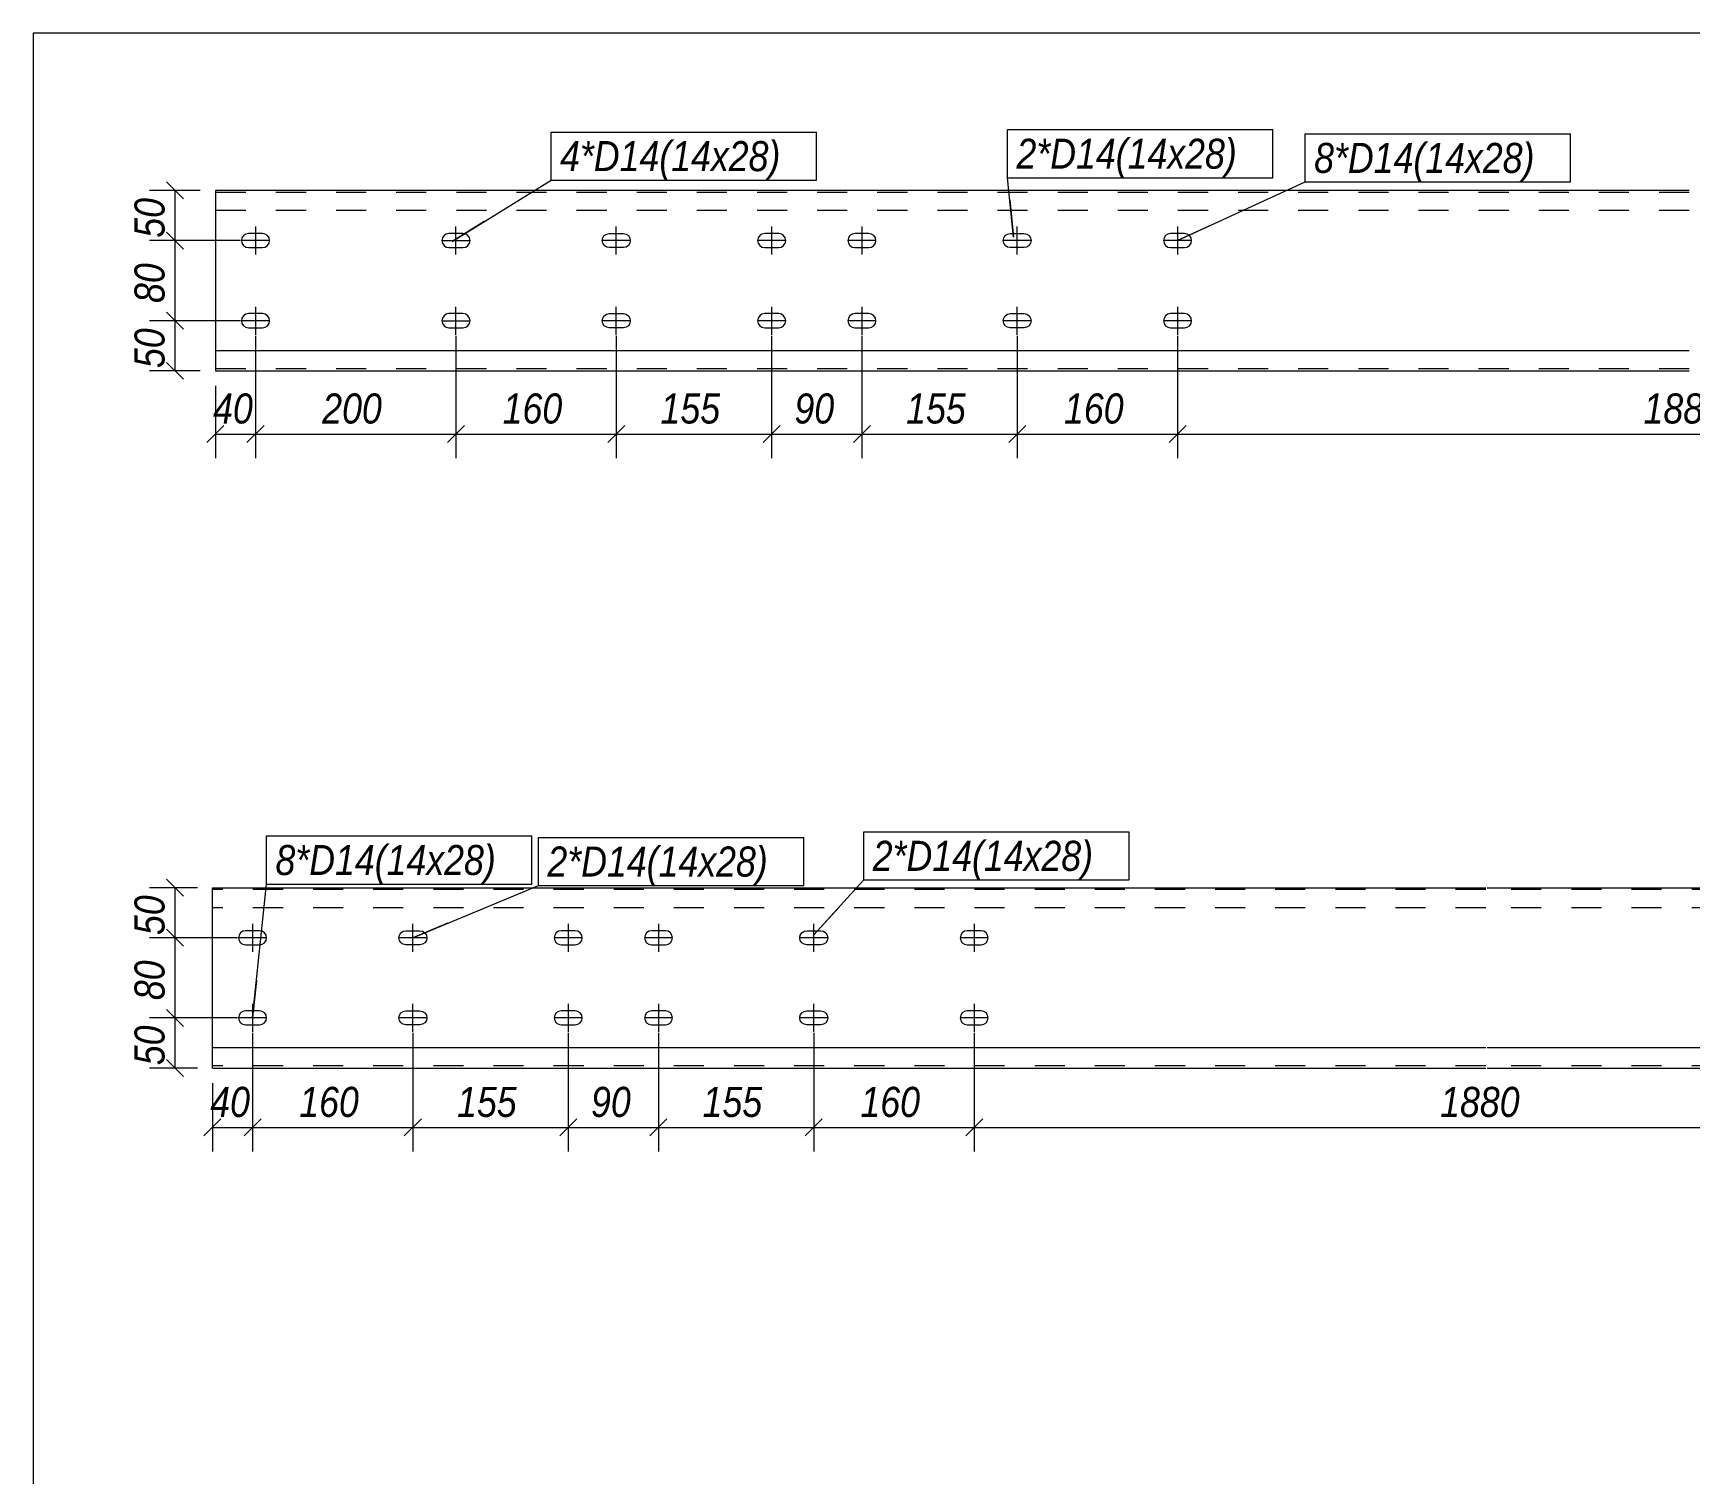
# Model space of a CAD drawing. Header units: millimetres. Extents: x 181 to 4047, y 165 to 2266.
# Drawn here: x 1119.3 to 1229.6, y 478.7 to 574.5 of the extents above; entities that cross this region are included whole.
import ezdxf

# ---------------------------------------------------------------- set-up
doc = ezdxf.new("R2010")
doc.units = ezdxf.units.MM
doc.linetypes.add('XKITLINE00', pattern=[0])
doc.linetypes.add('XKITLINE02', pattern=[4, 2, -2])
for name, color, linetype, lineweight in [('Bolt', 7, 'Continuous', 0), ('BoltMark', 3, 'Continuous', 0), ('DrawingSheet', 5, 'Continuous', 0), ('Part', 2, 'Continuous', 0), ('Z-DIMENSIONS', 1, 'Continuous', 0)]:
    doc.layers.add(name, color=color, linetype=linetype, lineweight=lineweight)
doc.styles.add('Arial Italic', font='ariali.ttf')

msp = doc.modelspace()

# ---------------------------------------------------------------- linework, layer by layer
at = {"layer": 'Bolt', "color": 3, "linetype": 'XKITLINE00', "lineweight": 0}
for p, q in [((1133.34, 561.04), (1133.24, 560.89)), ((1133.5, 561.14), (1133.34, 561.04)), ((1133.67, 561.18), (1133.5, 561.14)), ((1134.61, 561.18), (1133.67, 561.18)), ((1134.14, 561.65), (1134.14, 559.78)), ((1134.79, 561.14), (1134.61, 561.18)), ((1134.94, 561.04), (1134.79, 561.14)), ((1135.04, 560.89), (1134.94, 561.04)), ((1146.68, 561.04), (1146.58, 560.89)), ((1146.83, 561.14), (1146.68, 561.04)), ((1147.01, 561.18), (1146.83, 561.14)), ((1147.94, 561.18), (1147.01, 561.18)), ((1147.47, 559.78), (1147.47, 561.65)), ((1148.12, 561.14), (1147.94, 561.18)), ((1148.27, 561.04), (1148.12, 561.14)), ((1148.37, 560.89), (1148.27, 561.04)), ((1157.24, 560.89), (1157.34, 561.04)), ((1157.34, 561.04), (1157.5, 561.14)), ((1157.5, 561.14), (1157.67, 561.18)), ((1157.67, 561.18), (1158.61, 561.18)), ((1158.14, 559.78), (1158.14, 561.65)), ((1158.61, 561.18), (1158.79, 561.14)), ((1158.79, 561.14), (1158.94, 561.04)), ((1158.94, 561.04), (1159.04, 560.89)), ((1167.68, 561.04), (1167.58, 560.89)), ((1167.83, 561.14), (1167.68, 561.04)), ((1168.01, 561.18), (1167.83, 561.14)), ((1168.94, 561.18), (1168.01, 561.18)), ((1168.47, 561.65), (1168.47, 559.78)), ((1169.12, 561.14), (1168.94, 561.18)), ((1169.27, 561.04), (1169.12, 561.14)), ((1169.37, 560.89), (1169.27, 561.04)), ((1173.68, 561.04), (1173.58, 560.89)), ((1173.83, 561.14), (1173.68, 561.04)), ((1174.01, 561.18), (1173.83, 561.14)), ((1174.94, 561.18), (1174.01, 561.18)), ((1174.47, 561.65), (1174.47, 559.78)), ((1175.12, 561.14), (1174.94, 561.18)), ((1175.27, 561.04), (1175.12, 561.14)), ((1175.37, 560.89), (1175.27, 561.04)), ((1183.91, 560.89), (1184.01, 561.04)), ((1184.01, 561.04), (1184.16, 561.14)), ((1184.16, 561.14), (1184.34, 561.18)), ((1184.34, 561.18), (1185.27, 561.18)), ((1184.81, 559.78), (1184.81, 561.65)), ((1185.27, 561.18), (1185.45, 561.14)), ((1185.45, 561.14), (1185.6, 561.04)), ((1185.6, 561.04), (1185.7, 560.89)), ((1194.68, 561.04), (1194.58, 560.89)), ((1194.83, 561.14), (1194.68, 561.04)), ((1195.01, 561.18), (1194.83, 561.14)), ((1195.94, 561.18), (1195.01, 561.18)), ((1195.47, 561.65), (1195.47, 559.78)), ((1196.12, 561.14), (1195.94, 561.18)), ((1196.27, 561.04), (1196.12, 561.14)), ((1196.37, 560.89), (1196.27, 561.04)), ((1133.24, 560.89), (1133.21, 560.71)), ((1133.21, 560.71), (1133.21, 560.71)), ((1133.21, 560.71), (1133.24, 560.53)), ((1135.07, 560.71), (1133.21, 560.71)), ((1133.24, 560.53), (1133.34, 560.38)), ((1133.34, 560.38), (1133.5, 560.28)), ((1133.5, 560.28), (1133.67, 560.25)), ((1133.67, 560.25), (1134.61, 560.25)), ((1134.61, 560.25), (1134.79, 560.28)), ((1134.79, 560.28), (1134.94, 560.38)), ((1134.94, 560.38), (1135.04, 560.53)), ((1135.07, 560.71), (1135.04, 560.89)), ((1135.04, 560.53), (1135.07, 560.71)), ((1135.07, 560.71), (1135.07, 560.71)), ((1146.58, 560.89), (1146.54, 560.71)), ((1146.54, 560.71), (1146.54, 560.71)), ((1146.54, 560.71), (1146.58, 560.53)), ((1146.54, 560.71), (1148.41, 560.71)), ((1146.58, 560.53), (1146.68, 560.38)), ((1146.68, 560.38), (1146.83, 560.28)), ((1146.83, 560.28), (1147.01, 560.25)), ((1147.01, 560.25), (1147.94, 560.25)), ((1147.94, 560.25), (1148.12, 560.28)), ((1148.12, 560.28), (1148.27, 560.38)), ((1148.27, 560.38), (1148.37, 560.53)), ((1148.41, 560.71), (1148.37, 560.89)), ((1148.37, 560.53), (1148.41, 560.71)), ((1148.41, 560.71), (1148.41, 560.71)), ((1157.21, 560.71), (1157.24, 560.89)), ((1157.24, 560.53), (1157.21, 560.71)), ((1157.21, 560.71), (1157.21, 560.71)), ((1159.07, 560.71), (1157.21, 560.71)), ((1157.34, 560.38), (1157.24, 560.53)), ((1157.5, 560.28), (1157.34, 560.38)), ((1157.67, 560.25), (1157.5, 560.28)), ((1158.61, 560.25), (1157.67, 560.25)), ((1158.79, 560.28), (1158.61, 560.25)), ((1158.94, 560.38), (1158.79, 560.28)), ((1159.04, 560.53), (1158.94, 560.38)), ((1159.04, 560.89), (1159.07, 560.71)), ((1159.07, 560.71), (1159.04, 560.53)), ((1159.07, 560.71), (1159.07, 560.71)), ((1167.58, 560.89), (1167.54, 560.71)), ((1167.54, 560.71), (1167.54, 560.71)), ((1167.54, 560.71), (1167.58, 560.53)), ((1169.41, 560.71), (1167.54, 560.71)), ((1167.58, 560.53), (1167.68, 560.38)), ((1167.68, 560.38), (1167.83, 560.28)), ((1167.83, 560.28), (1168.01, 560.25)), ((1168.01, 560.25), (1168.94, 560.25)), ((1168.94, 560.25), (1169.12, 560.28)), ((1169.12, 560.28), (1169.27, 560.38)), ((1169.27, 560.38), (1169.37, 560.53)), ((1169.41, 560.71), (1169.37, 560.89)), ((1169.37, 560.53), (1169.41, 560.71)), ((1169.41, 560.71), (1169.41, 560.71)), ((1173.58, 560.89), (1173.54, 560.71)), ((1173.54, 560.71), (1173.54, 560.71)), ((1173.54, 560.71), (1173.58, 560.53)), ((1175.41, 560.71), (1173.54, 560.71)), ((1173.58, 560.53), (1173.68, 560.38)), ((1173.68, 560.38), (1173.83, 560.28)), ((1173.83, 560.28), (1174.01, 560.25)), ((1174.01, 560.25), (1174.94, 560.25)), ((1174.94, 560.25), (1175.12, 560.28)), ((1175.12, 560.28), (1175.27, 560.38)), ((1175.27, 560.38), (1175.37, 560.53)), ((1175.41, 560.71), (1175.37, 560.89)), ((1175.37, 560.53), (1175.41, 560.71)), ((1175.41, 560.71), (1175.41, 560.71)), ((1183.87, 560.71), (1183.91, 560.89)), ((1183.91, 560.53), (1183.87, 560.71)), ((1183.87, 560.71), (1183.87, 560.71)), ((1185.74, 560.71), (1183.87, 560.71)), ((1184.01, 560.38), (1183.91, 560.53)), ((1184.16, 560.28), (1184.01, 560.38)), ((1184.34, 560.25), (1184.16, 560.28)), ((1185.27, 560.25), (1184.34, 560.25)), ((1185.45, 560.28), (1185.27, 560.25)), ((1185.6, 560.38), (1185.45, 560.28)), ((1185.7, 560.53), (1185.6, 560.38)), ((1185.7, 560.89), (1185.74, 560.71)), ((1185.74, 560.71), (1185.7, 560.53)), ((1185.74, 560.71), (1185.74, 560.71)), ((1194.58, 560.89), (1194.54, 560.71)), ((1194.54, 560.71), (1194.54, 560.71)), ((1194.54, 560.71), (1194.58, 560.53)), ((1196.41, 560.71), (1194.54, 560.71)), ((1194.58, 560.53), (1194.68, 560.38)), ((1194.68, 560.38), (1194.83, 560.28)), ((1194.83, 560.28), (1195.01, 560.25)), ((1195.01, 560.25), (1195.94, 560.25)), ((1195.94, 560.25), (1196.12, 560.28)), ((1196.12, 560.28), (1196.27, 560.38)), ((1196.27, 560.38), (1196.37, 560.53)), ((1196.41, 560.71), (1196.37, 560.89)), ((1196.37, 560.53), (1196.41, 560.71)), ((1196.41, 560.71), (1196.41, 560.71)), ((1133.24, 555.56), (1133.21, 555.38)), ((1133.34, 555.71), (1133.24, 555.56)), ((1133.5, 555.81), (1133.34, 555.71)), ((1133.67, 555.85), (1133.5, 555.81)), ((1134.61, 555.85), (1133.67, 555.85)), ((1134.14, 556.31), (1134.14, 554.45)), ((1134.79, 555.81), (1134.61, 555.85)), ((1134.94, 555.71), (1134.79, 555.81)), ((1135.04, 555.56), (1134.94, 555.71)), ((1135.07, 555.38), (1135.04, 555.56)), ((1146.58, 555.56), (1146.54, 555.38)), ((1146.68, 555.71), (1146.58, 555.56)), ((1146.83, 555.81), (1146.68, 555.71)), ((1147.01, 555.85), (1146.83, 555.81)), ((1147.94, 555.85), (1147.01, 555.85)), ((1147.47, 554.45), (1147.47, 556.31)), ((1148.12, 555.81), (1147.94, 555.85)), ((1148.27, 555.71), (1148.12, 555.81)), ((1148.37, 555.56), (1148.27, 555.71)), ((1148.41, 555.38), (1148.37, 555.56)), ((1157.21, 555.38), (1157.24, 555.56)), ((1157.24, 555.56), (1157.34, 555.71)), ((1157.34, 555.71), (1157.5, 555.81)), ((1157.5, 555.81), (1157.67, 555.85)), ((1157.67, 555.85), (1158.61, 555.85)), ((1158.14, 554.45), (1158.14, 556.31)), ((1158.61, 555.85), (1158.79, 555.81)), ((1158.79, 555.81), (1158.94, 555.71)), ((1158.94, 555.71), (1159.04, 555.56)), ((1159.04, 555.56), (1159.07, 555.38)), ((1167.58, 555.56), (1167.54, 555.38)), ((1167.68, 555.71), (1167.58, 555.56)), ((1167.83, 555.81), (1167.68, 555.71)), ((1168.01, 555.85), (1167.83, 555.81)), ((1168.94, 555.85), (1168.01, 555.85)), ((1168.47, 556.31), (1168.47, 554.45)), ((1169.12, 555.81), (1168.94, 555.85)), ((1169.27, 555.71), (1169.12, 555.81)), ((1169.37, 555.56), (1169.27, 555.71)), ((1169.41, 555.38), (1169.37, 555.56)), ((1173.58, 555.56), (1173.54, 555.38)), ((1173.68, 555.71), (1173.58, 555.56)), ((1173.83, 555.81), (1173.68, 555.71)), ((1174.01, 555.85), (1173.83, 555.81)), ((1174.94, 555.85), (1174.01, 555.85)), ((1174.47, 556.31), (1174.47, 554.45)), ((1175.12, 555.81), (1174.94, 555.85)), ((1175.27, 555.71), (1175.12, 555.81)), ((1175.37, 555.56), (1175.27, 555.71)), ((1175.41, 555.38), (1175.37, 555.56)), ((1183.87, 555.38), (1183.91, 555.56)), ((1183.91, 555.56), (1184.01, 555.71)), ((1184.01, 555.71), (1184.16, 555.81)), ((1184.16, 555.81), (1184.34, 555.85)), ((1184.34, 555.85), (1185.27, 555.85)), ((1184.81, 554.45), (1184.81, 556.31)), ((1185.27, 555.85), (1185.45, 555.81)), ((1185.45, 555.81), (1185.6, 555.71)), ((1185.6, 555.71), (1185.7, 555.56)), ((1185.7, 555.56), (1185.74, 555.38)), ((1194.58, 555.56), (1194.54, 555.38)), ((1194.68, 555.71), (1194.58, 555.56)), ((1194.83, 555.81), (1194.68, 555.71)), ((1195.01, 555.85), (1194.83, 555.81)), ((1195.94, 555.85), (1195.01, 555.85)), ((1195.47, 556.31), (1195.47, 554.45)), ((1196.12, 555.81), (1195.94, 555.85)), ((1196.27, 555.71), (1196.12, 555.81)), ((1196.37, 555.56), (1196.27, 555.71)), ((1196.41, 555.38), (1196.37, 555.56)), ((1133.21, 555.38), (1133.21, 555.38)), ((1133.21, 555.38), (1133.24, 555.2)), ((1135.07, 555.38), (1133.21, 555.38)), ((1133.24, 555.2), (1133.34, 555.05)), ((1133.34, 555.05), (1133.5, 554.95)), ((1133.5, 554.95), (1133.67, 554.91)), ((1133.67, 554.91), (1134.61, 554.91)), ((1134.61, 554.91), (1134.79, 554.95)), ((1134.79, 554.95), (1134.94, 555.05)), ((1134.94, 555.05), (1135.04, 555.2)), ((1135.04, 555.2), (1135.07, 555.38)), ((1135.07, 555.38), (1135.07, 555.38)), ((1146.54, 555.38), (1146.54, 555.38)), ((1146.54, 555.38), (1146.58, 555.2)), ((1146.54, 555.38), (1148.41, 555.38)), ((1146.58, 555.2), (1146.68, 555.05)), ((1146.68, 555.05), (1146.83, 554.95)), ((1146.83, 554.95), (1147.01, 554.91)), ((1147.01, 554.91), (1147.94, 554.91)), ((1147.94, 554.91), (1148.12, 554.95)), ((1148.12, 554.95), (1148.27, 555.05)), ((1148.27, 555.05), (1148.37, 555.2)), ((1148.37, 555.2), (1148.41, 555.38)), ((1148.41, 555.38), (1148.41, 555.38)), ((1157.24, 555.2), (1157.21, 555.38)), ((1157.21, 555.38), (1157.21, 555.38)), ((1159.07, 555.38), (1157.21, 555.38)), ((1157.34, 555.05), (1157.24, 555.2)), ((1157.5, 554.95), (1157.34, 555.05)), ((1157.67, 554.91), (1157.5, 554.95)), ((1158.61, 554.91), (1157.67, 554.91)), ((1158.79, 554.95), (1158.61, 554.91)), ((1158.94, 555.05), (1158.79, 554.95)), ((1159.04, 555.2), (1158.94, 555.05)), ((1159.07, 555.38), (1159.04, 555.2)), ((1159.07, 555.38), (1159.07, 555.38)), ((1167.54, 555.38), (1167.54, 555.38)), ((1167.54, 555.38), (1167.58, 555.2)), ((1169.41, 555.38), (1167.54, 555.38)), ((1167.58, 555.2), (1167.68, 555.05)), ((1167.68, 555.05), (1167.83, 554.95)), ((1167.83, 554.95), (1168.01, 554.91)), ((1168.01, 554.91), (1168.94, 554.91)), ((1168.94, 554.91), (1169.12, 554.95)), ((1169.12, 554.95), (1169.27, 555.05)), ((1169.27, 555.05), (1169.37, 555.2)), ((1169.37, 555.2), (1169.41, 555.38)), ((1169.41, 555.38), (1169.41, 555.38)), ((1173.54, 555.38), (1173.54, 555.38)), ((1173.54, 555.38), (1173.58, 555.2)), ((1175.41, 555.38), (1173.54, 555.38)), ((1173.58, 555.2), (1173.68, 555.05)), ((1173.68, 555.05), (1173.83, 554.95)), ((1173.83, 554.95), (1174.01, 554.91)), ((1174.01, 554.91), (1174.94, 554.91)), ((1174.94, 554.91), (1175.12, 554.95)), ((1175.12, 554.95), (1175.27, 555.05)), ((1175.27, 555.05), (1175.37, 555.2)), ((1175.37, 555.2), (1175.41, 555.38)), ((1175.41, 555.38), (1175.41, 555.38)), ((1183.91, 555.2), (1183.87, 555.38)), ((1183.87, 555.38), (1183.87, 555.38)), ((1185.74, 555.38), (1183.87, 555.38)), ((1184.01, 555.05), (1183.91, 555.2)), ((1184.16, 554.95), (1184.01, 555.05)), ((1184.34, 554.91), (1184.16, 554.95)), ((1185.27, 554.91), (1184.34, 554.91)), ((1185.45, 554.95), (1185.27, 554.91)), ((1185.6, 555.05), (1185.45, 554.95)), ((1185.7, 555.2), (1185.6, 555.05)), ((1185.74, 555.38), (1185.7, 555.2)), ((1185.74, 555.38), (1185.74, 555.38)), ((1194.54, 555.38), (1194.54, 555.38)), ((1194.54, 555.38), (1194.58, 555.2)), ((1196.41, 555.38), (1194.54, 555.38)), ((1194.58, 555.2), (1194.68, 555.05)), ((1194.68, 555.05), (1194.83, 554.95)), ((1194.83, 554.95), (1195.01, 554.91)), ((1195.01, 554.91), (1195.94, 554.91)), ((1195.94, 554.91), (1196.12, 554.95)), ((1196.12, 554.95), (1196.27, 555.05)), ((1196.27, 555.05), (1196.37, 555.2)), ((1196.37, 555.2), (1196.41, 555.38)), ((1196.41, 555.38), (1196.41, 555.38)), ((1133.15, 514.66), (1133.05, 514.51)), ((1133.3, 514.76), (1133.15, 514.66)), ((1133.48, 514.8), (1133.3, 514.76)), ((1134.41, 514.8), (1133.48, 514.8)), ((1133.94, 515.26), (1133.94, 513.4)), ((1134.59, 514.76), (1134.41, 514.8)), ((1134.74, 514.66), (1134.59, 514.76)), ((1134.84, 514.51), (1134.74, 514.66)), ((1143.71, 514.51), (1143.81, 514.66)), ((1143.81, 514.66), (1143.96, 514.76)), ((1143.96, 514.76), (1144.14, 514.8)), ((1144.14, 514.8), (1145.08, 514.8)), ((1144.61, 513.4), (1144.61, 515.26)), ((1145.08, 514.8), (1145.25, 514.76)), ((1145.25, 514.76), (1145.41, 514.66)), ((1145.41, 514.66), (1145.51, 514.51)), ((1154.15, 514.66), (1154.05, 514.51)), ((1154.3, 514.76), (1154.15, 514.66)), ((1154.48, 514.8), (1154.3, 514.76)), ((1155.41, 514.8), (1154.48, 514.8)), ((1154.94, 515.26), (1154.94, 513.4)), ((1155.59, 514.76), (1155.41, 514.8)), ((1155.74, 514.66), (1155.59, 514.76)), ((1155.84, 514.51), (1155.74, 514.66)), ((1160.15, 514.66), (1160.05, 514.51)), ((1160.3, 514.76), (1160.15, 514.66)), ((1160.48, 514.8), (1160.3, 514.76)), ((1161.41, 514.8), (1160.48, 514.8)), ((1160.94, 515.26), (1160.94, 513.4)), ((1161.59, 514.76), (1161.41, 514.8)), ((1161.74, 514.66), (1161.59, 514.76)), ((1161.84, 514.51), (1161.74, 514.66)), ((1170.38, 514.51), (1170.48, 514.66)), ((1170.48, 514.66), (1170.63, 514.76)), ((1170.63, 514.76), (1170.81, 514.8)), ((1170.81, 514.8), (1171.74, 514.8)), ((1171.28, 513.4), (1171.28, 515.26)), ((1171.74, 514.8), (1171.92, 514.76)), ((1171.92, 514.76), (1172.07, 514.66)), ((1172.07, 514.66), (1172.17, 514.51)), ((1181.15, 514.66), (1181.05, 514.51)), ((1181.3, 514.76), (1181.15, 514.66)), ((1181.48, 514.8), (1181.3, 514.76)), ((1182.41, 514.8), (1181.48, 514.8)), ((1181.94, 515.26), (1181.94, 513.4)), ((1182.59, 514.76), (1182.41, 514.8)), ((1182.74, 514.66), (1182.59, 514.76)), ((1182.84, 514.51), (1182.74, 514.66)), ((1133.05, 514.51), (1133.01, 514.33)), ((1133.01, 514.33), (1133.01, 514.33)), ((1133.01, 514.33), (1133.05, 514.15)), ((1134.88, 514.33), (1133.01, 514.33)), ((1133.05, 514.15), (1133.15, 514)), ((1133.15, 514), (1133.3, 513.9)), ((1133.3, 513.9), (1133.48, 513.86)), ((1133.48, 513.86), (1134.41, 513.86)), ((1134.41, 513.86), (1134.59, 513.9)), ((1134.59, 513.9), (1134.74, 514)), ((1134.74, 514), (1134.84, 514.15)), ((1134.88, 514.33), (1134.84, 514.51)), ((1134.84, 514.15), (1134.88, 514.33)), ((1134.88, 514.33), (1134.88, 514.33)), ((1143.68, 514.33), (1143.71, 514.51)), ((1143.71, 514.15), (1143.68, 514.33)), ((1143.68, 514.33), (1143.68, 514.33)), ((1145.54, 514.33), (1143.68, 514.33)), ((1143.81, 514), (1143.71, 514.15)), ((1143.96, 513.9), (1143.81, 514)), ((1144.14, 513.86), (1143.96, 513.9)), ((1145.08, 513.86), (1144.14, 513.86)), ((1145.25, 513.9), (1145.08, 513.86)), ((1145.41, 514), (1145.25, 513.9)), ((1145.51, 514.15), (1145.41, 514)), ((1145.51, 514.51), (1145.54, 514.33)), ((1145.54, 514.33), (1145.51, 514.15)), ((1145.54, 514.33), (1145.54, 514.33)), ((1154.05, 514.51), (1154.01, 514.33)), ((1154.01, 514.33), (1154.01, 514.33)), ((1154.01, 514.33), (1154.05, 514.15)), ((1155.88, 514.33), (1154.01, 514.33)), ((1154.05, 514.15), (1154.15, 514)), ((1154.15, 514), (1154.3, 513.9)), ((1154.3, 513.9), (1154.48, 513.86)), ((1154.48, 513.86), (1155.41, 513.86)), ((1155.41, 513.86), (1155.59, 513.9)), ((1155.59, 513.9), (1155.74, 514)), ((1155.74, 514), (1155.84, 514.15)), ((1155.88, 514.33), (1155.84, 514.51)), ((1155.84, 514.15), (1155.88, 514.33)), ((1155.88, 514.33), (1155.88, 514.33)), ((1160.05, 514.51), (1160.01, 514.33)), ((1160.01, 514.33), (1160.01, 514.33)), ((1160.01, 514.33), (1160.05, 514.15)), ((1161.88, 514.33), (1160.01, 514.33)), ((1160.05, 514.15), (1160.15, 514)), ((1160.15, 514), (1160.3, 513.9)), ((1160.3, 513.9), (1160.48, 513.86)), ((1160.48, 513.86), (1161.41, 513.86)), ((1161.41, 513.86), (1161.59, 513.9)), ((1161.59, 513.9), (1161.74, 514)), ((1161.74, 514), (1161.84, 514.15)), ((1161.88, 514.33), (1161.84, 514.51)), ((1161.84, 514.15), (1161.88, 514.33)), ((1161.88, 514.33), (1161.88, 514.33)), ((1170.34, 514.33), (1170.38, 514.51)), ((1170.38, 514.15), (1170.34, 514.33)), ((1170.34, 514.33), (1170.34, 514.33)), ((1172.21, 514.33), (1170.34, 514.33)), ((1170.48, 514), (1170.38, 514.15)), ((1170.63, 513.9), (1170.48, 514)), ((1170.81, 513.86), (1170.63, 513.9)), ((1171.74, 513.86), (1170.81, 513.86)), ((1171.92, 513.9), (1171.74, 513.86)), ((1172.07, 514), (1171.92, 513.9)), ((1172.17, 514.15), (1172.07, 514)), ((1172.17, 514.51), (1172.21, 514.33)), ((1172.21, 514.33), (1172.17, 514.15)), ((1172.21, 514.33), (1172.21, 514.33)), ((1181.05, 514.51), (1181.01, 514.33)), ((1181.01, 514.33), (1181.01, 514.33)), ((1181.01, 514.33), (1181.05, 514.15)), ((1182.88, 514.33), (1181.01, 514.33)), ((1181.05, 514.15), (1181.15, 514)), ((1181.15, 514), (1181.3, 513.9)), ((1181.3, 513.9), (1181.48, 513.86)), ((1181.48, 513.86), (1182.41, 513.86)), ((1182.41, 513.86), (1182.59, 513.9)), ((1182.59, 513.9), (1182.74, 514)), ((1182.74, 514), (1182.84, 514.15)), ((1182.88, 514.33), (1182.84, 514.51)), ((1182.84, 514.15), (1182.88, 514.33)), ((1182.88, 514.33), (1182.88, 514.33)), ((1133.05, 509.18), (1133.01, 509)), ((1133.15, 509.33), (1133.05, 509.18)), ((1133.3, 509.43), (1133.15, 509.33)), ((1133.48, 509.46), (1133.3, 509.43)), ((1134.41, 509.46), (1133.48, 509.46)), ((1133.94, 509.93), (1133.94, 508.06)), ((1134.59, 509.43), (1134.41, 509.46)), ((1134.74, 509.33), (1134.59, 509.43)), ((1134.84, 509.18), (1134.74, 509.33)), ((1134.88, 509), (1134.84, 509.18)), ((1143.68, 509), (1143.71, 509.18)), ((1143.71, 509.18), (1143.81, 509.33)), ((1143.81, 509.33), (1143.96, 509.43)), ((1143.96, 509.43), (1144.14, 509.46)), ((1144.14, 509.46), (1145.08, 509.46)), ((1144.61, 508.06), (1144.61, 509.93)), ((1145.08, 509.46), (1145.25, 509.43)), ((1145.25, 509.43), (1145.41, 509.33)), ((1145.41, 509.33), (1145.51, 509.18)), ((1145.51, 509.18), (1145.54, 509)), ((1154.05, 509.18), (1154.01, 509)), ((1154.15, 509.33), (1154.05, 509.18)), ((1154.3, 509.43), (1154.15, 509.33)), ((1154.48, 509.46), (1154.3, 509.43)), ((1155.41, 509.46), (1154.48, 509.46)), ((1154.94, 509.93), (1154.94, 508.06)), ((1155.59, 509.43), (1155.41, 509.46)), ((1155.74, 509.33), (1155.59, 509.43)), ((1155.84, 509.18), (1155.74, 509.33)), ((1155.88, 509), (1155.84, 509.18)), ((1160.05, 509.18), (1160.01, 509)), ((1160.15, 509.33), (1160.05, 509.18)), ((1160.3, 509.43), (1160.15, 509.33)), ((1160.48, 509.46), (1160.3, 509.43)), ((1161.41, 509.46), (1160.48, 509.46)), ((1160.94, 509.93), (1160.94, 508.06)), ((1161.59, 509.43), (1161.41, 509.46)), ((1161.74, 509.33), (1161.59, 509.43)), ((1161.84, 509.18), (1161.74, 509.33)), ((1161.88, 509), (1161.84, 509.18)), ((1170.34, 509), (1170.38, 509.18)), ((1170.38, 509.18), (1170.48, 509.33)), ((1170.48, 509.33), (1170.63, 509.43)), ((1170.63, 509.43), (1170.81, 509.46)), ((1170.81, 509.46), (1171.74, 509.46)), ((1171.28, 508.06), (1171.28, 509.93)), ((1171.74, 509.46), (1171.92, 509.43)), ((1171.92, 509.43), (1172.07, 509.33)), ((1172.07, 509.33), (1172.17, 509.18)), ((1172.17, 509.18), (1172.21, 509)), ((1181.05, 509.18), (1181.01, 509)), ((1181.15, 509.33), (1181.05, 509.18)), ((1181.3, 509.43), (1181.15, 509.33)), ((1181.48, 509.46), (1181.3, 509.43)), ((1182.41, 509.46), (1181.48, 509.46)), ((1181.94, 509.93), (1181.94, 508.06)), ((1182.59, 509.43), (1182.41, 509.46)), ((1182.74, 509.33), (1182.59, 509.43)), ((1182.84, 509.18), (1182.74, 509.33)), ((1182.88, 509), (1182.84, 509.18)), ((1133.01, 509), (1133.01, 509)), ((1133.01, 509), (1133.05, 508.82)), ((1134.88, 509), (1133.01, 509)), ((1133.05, 508.82), (1133.15, 508.67)), ((1133.15, 508.67), (1133.3, 508.57)), ((1133.3, 508.57), (1133.48, 508.53)), ((1133.48, 508.53), (1134.41, 508.53)), ((1134.41, 508.53), (1134.59, 508.57)), ((1134.59, 508.57), (1134.74, 508.67)), ((1134.74, 508.67), (1134.84, 508.82)), ((1134.84, 508.82), (1134.88, 509)), ((1134.88, 509), (1134.88, 509)), ((1143.71, 508.82), (1143.68, 509)), ((1143.68, 509), (1143.68, 509)), ((1145.54, 509), (1143.68, 509)), ((1143.81, 508.67), (1143.71, 508.82)), ((1143.96, 508.57), (1143.81, 508.67)), ((1144.14, 508.53), (1143.96, 508.57)), ((1145.08, 508.53), (1144.14, 508.53)), ((1145.25, 508.57), (1145.08, 508.53)), ((1145.41, 508.67), (1145.25, 508.57)), ((1145.51, 508.82), (1145.41, 508.67)), ((1145.54, 509), (1145.51, 508.82)), ((1145.54, 509), (1145.54, 509)), ((1154.01, 509), (1154.01, 509)), ((1154.01, 509), (1154.05, 508.82)), ((1155.88, 509), (1154.01, 509)), ((1154.05, 508.82), (1154.15, 508.67)), ((1154.15, 508.67), (1154.3, 508.57)), ((1154.3, 508.57), (1154.48, 508.53)), ((1154.48, 508.53), (1155.41, 508.53)), ((1155.41, 508.53), (1155.59, 508.57)), ((1155.59, 508.57), (1155.74, 508.67)), ((1155.74, 508.67), (1155.84, 508.82)), ((1155.84, 508.82), (1155.88, 509)), ((1155.88, 509), (1155.88, 509)), ((1160.01, 509), (1160.01, 509)), ((1160.01, 509), (1160.05, 508.82)), ((1161.88, 509), (1160.01, 509)), ((1160.05, 508.82), (1160.15, 508.67)), ((1160.15, 508.67), (1160.3, 508.57)), ((1160.3, 508.57), (1160.48, 508.53)), ((1160.48, 508.53), (1161.41, 508.53)), ((1161.41, 508.53), (1161.59, 508.57)), ((1161.59, 508.57), (1161.74, 508.67)), ((1161.74, 508.67), (1161.84, 508.82)), ((1161.84, 508.82), (1161.88, 509)), ((1161.88, 509), (1161.88, 509)), ((1170.38, 508.82), (1170.34, 509)), ((1170.34, 509), (1170.34, 509)), ((1172.21, 509), (1170.34, 509)), ((1170.48, 508.67), (1170.38, 508.82)), ((1170.63, 508.57), (1170.48, 508.67)), ((1170.81, 508.53), (1170.63, 508.57)), ((1171.74, 508.53), (1170.81, 508.53)), ((1171.92, 508.57), (1171.74, 508.53)), ((1172.07, 508.67), (1171.92, 508.57)), ((1172.17, 508.82), (1172.07, 508.67)), ((1172.21, 509), (1172.17, 508.82)), ((1172.21, 509), (1172.21, 509)), ((1181.01, 509), (1181.01, 509)), ((1181.01, 509), (1181.05, 508.82)), ((1182.88, 509), (1181.01, 509)), ((1181.05, 508.82), (1181.15, 508.67)), ((1181.15, 508.67), (1181.3, 508.57)), ((1181.3, 508.57), (1181.48, 508.53)), ((1181.48, 508.53), (1182.41, 508.53)), ((1182.41, 508.53), (1182.59, 508.57)), ((1182.59, 508.57), (1182.74, 508.67)), ((1182.74, 508.67), (1182.84, 508.82)), ((1182.84, 508.82), (1182.88, 509)), ((1182.88, 509), (1182.88, 509))]:
    msp.add_line(p, q, dxfattribs=at)
at = {"layer": 'BoltMark', "color": 3, "linetype": 'XKITLINE00', "lineweight": 0}
for p, q in [((1153.8, 567.93), (1171.45, 567.93)), ((1153.8, 564.73), (1153.8, 567.93)), ((1171.45, 564.73), (1171.45, 567.93)), ((1184.16, 568.09), (1201.82, 568.09)), ((1184.16, 564.89), (1184.16, 568.09)), ((1201.82, 564.89), (1201.82, 568.09)), ((1203.96, 567.81), (1221.62, 567.81)), ((1203.96, 564.61), (1203.96, 567.81)), ((1221.62, 564.61), (1221.62, 567.81)), ((1147.23, 560.65), (1153.8, 564.73)), ((1153.8, 564.73), (1171.45, 564.73)), ((1184.16, 564.89), (1201.82, 564.89)), ((1184.57, 560.94), (1184.16, 564.89)), ((1195.47, 560.71), (1203.96, 564.61)), ((1203.96, 564.61), (1221.62, 564.61)), ((1184.31, 563.42), (1184.57, 560.94)), ((1149.36, 561.97), (1147.23, 560.65)), ((1197.75, 561.76), (1195.47, 560.71)), ((1174.6, 521.38), (1192.25, 521.38)), ((1174.6, 518.18), (1174.6, 521.38)), ((1192.25, 518.18), (1192.25, 521.38)), ((1134.87, 521.1), (1152.53, 521.1)), ((1134.87, 517.9), (1134.87, 521.1)), ((1152.53, 517.9), (1152.53, 521.1)), ((1152.96, 521), (1170.62, 521)), ((1152.96, 517.8), (1152.96, 521)), ((1170.62, 517.8), (1170.62, 521)), ((1171.28, 514.52), (1174.6, 518.18)), ((1174.6, 518.18), (1192.25, 518.18)), ((1133.94, 509), (1134.87, 517.9)), ((1134.87, 517.9), (1152.53, 517.9)), ((1144.61, 514.33), (1152.96, 517.8)), ((1152.96, 517.8), (1170.62, 517.8)), ((1172.96, 516.37), (1171.28, 514.52)), ((1146.92, 515.29), (1144.61, 514.33)), ((1134.2, 511.48), (1133.94, 509))]:
    msp.add_line(p, q, dxfattribs=at)
at = {"layer": 'DrawingSheet', "color": 5, "linetype": 'XKITLINE00', "lineweight": 0}
for p, q in [((1703.35, 574.51), (1119.35, 574.51)), ((1119.35, 574.51), (1119.35, 164.51))]:
    msp.add_line(p, q, dxfattribs=at)
at = {"layer": 'Part', "color": 2, "linetype": 'XKITLINE00', "lineweight": 0}
for p, q in [((1229.5, 564.05), (1131.47, 564.05)), ((1131.47, 564.05), (1131.47, 552.05)), ((1229.5, 553.38), (1131.47, 553.38)), ((1131.47, 552.05), (1229.5, 552.05)), ((1131.28, 505.66), (1131.28, 517.66)), ((1131.28, 517.66), (1215.97, 517.66)), ((1216.07, 517.66), (1291.67, 517.66)), ((1215.97, 507), (1131.28, 507)), ((1291.67, 507), (1216.07, 507)), ((1131.28, 505.66), (1215.97, 505.66)), ((1216.07, 505.66), (1291.67, 505.66))]:
    msp.add_line(p, q, dxfattribs=at)
at = {"layer": 'Part', "color": 7, "linetype": 'XKITLINE02', "lineweight": 0}
for p, q in [((1229.5, 563.91), (1131.47, 563.91)), ((1229.5, 562.71), (1131.47, 562.71)), ((1229.5, 552.18), (1131.47, 552.18)), ((1215.97, 517.53), (1131.28, 517.53)), ((1291.67, 517.53), (1216.07, 517.53)), ((1215.97, 516.33), (1131.28, 516.33)), ((1291.67, 516.33), (1216.07, 516.33)), ((1215.97, 505.8), (1131.28, 505.8)), ((1291.67, 505.8), (1216.07, 505.8))]:
    msp.add_line(p, q, dxfattribs=at)
at = {"layer": 'Z-DIMENSIONS', "color": 4, "linetype": 'XKITLINE00', "lineweight": 0}
for p, q in [((1128.23, 564.61), (1129.36, 563.48)), ((1130.47, 564.05), (1127.09, 564.05)), ((1128.79, 560.71), (1128.79, 564.05)), ((1128.23, 561.28), (1129.36, 560.15)), ((1128.23, 561.28), (1129.36, 560.15)), ((1133.14, 560.71), (1127.09, 560.71)), ((1133.14, 560.71), (1127.09, 560.71)), ((1128.79, 555.38), (1128.79, 560.71)), ((1128.23, 555.94), (1129.36, 554.81)), ((1128.23, 555.94), (1129.36, 554.81)), ((1133.14, 555.38), (1127.09, 555.38)), ((1133.14, 555.38), (1127.09, 555.38)), ((1128.79, 552.05), (1128.79, 555.38)), ((1134.14, 554.38), (1134.14, 546.24)), ((1134.14, 554.38), (1134.14, 546.24)), ((1147.47, 554.38), (1147.47, 546.24)), ((1147.47, 554.38), (1147.47, 546.24)), ((1158.14, 554.38), (1158.14, 546.24)), ((1158.14, 554.38), (1158.14, 546.24)), ((1168.47, 554.38), (1168.47, 546.24)), ((1168.47, 554.38), (1168.47, 546.24)), ((1174.47, 554.38), (1174.47, 546.24)), ((1174.47, 554.38), (1174.47, 546.24)), ((1184.81, 554.38), (1184.81, 546.24)), ((1184.81, 554.38), (1184.81, 546.24)), ((1195.47, 554.38), (1195.47, 546.24)), ((1195.47, 554.38), (1195.47, 546.24)), ((1128.23, 552.61), (1129.36, 551.48)), ((1130.47, 552.05), (1127.09, 552.05)), ((1131.47, 551.05), (1131.47, 546.24)), ((1132.04, 548.41), (1130.91, 547.28)), ((1131.47, 547.84), (1134.14, 547.84)), ((1134.71, 548.41), (1133.57, 547.28)), ((1134.71, 548.41), (1133.57, 547.28)), ((1134.14, 547.84), (1147.47, 547.84)), ((1148.04, 548.41), (1146.91, 547.28)), ((1148.04, 548.41), (1146.91, 547.28)), ((1147.47, 547.84), (1158.14, 547.84)), ((1158.71, 548.41), (1157.57, 547.28)), ((1158.71, 548.41), (1157.57, 547.28)), ((1158.14, 547.84), (1168.47, 547.84)), ((1169.04, 548.41), (1167.91, 547.28)), ((1169.04, 548.41), (1167.91, 547.28)), ((1168.47, 547.84), (1174.47, 547.84)), ((1175.04, 548.41), (1173.91, 547.28)), ((1175.04, 548.41), (1173.91, 547.28)), ((1174.47, 547.84), (1184.81, 547.84)), ((1185.37, 548.41), (1184.24, 547.28)), ((1185.37, 548.41), (1184.24, 547.28)), ((1184.81, 547.84), (1195.47, 547.84)), ((1196.04, 548.41), (1194.91, 547.28)), ((1196.04, 548.41), (1194.91, 547.28)), ((1195.47, 547.84), (1263.4, 547.84)), ((1128.23, 518.23), (1129.36, 517.1)), ((1130.28, 517.66), (1127.09, 517.66)), ((1128.79, 514.33), (1128.79, 517.66)), ((1128.23, 514.9), (1129.36, 513.77)), ((1128.23, 514.9), (1129.36, 513.77)), ((1132.94, 514.33), (1127.09, 514.33)), ((1132.94, 514.33), (1127.09, 514.33)), ((1128.79, 509), (1128.79, 514.33)), ((1128.23, 509.56), (1129.36, 508.43)), ((1128.23, 509.56), (1129.36, 508.43)), ((1132.94, 509), (1127.09, 509)), ((1132.94, 509), (1127.09, 509)), ((1128.79, 505.66), (1128.79, 509)), ((1133.94, 508), (1133.94, 500.11)), ((1133.94, 508), (1133.94, 500.11)), ((1144.61, 508), (1144.61, 500.11)), ((1144.61, 508), (1144.61, 500.11)), ((1154.94, 508), (1154.94, 500.11)), ((1154.94, 508), (1154.94, 500.11)), ((1160.94, 508), (1160.94, 500.11)), ((1160.94, 508), (1160.94, 500.11)), ((1171.28, 508), (1171.28, 500.11)), ((1171.28, 508), (1171.28, 500.11)), ((1181.94, 508), (1181.94, 500.11)), ((1181.94, 508), (1181.94, 500.11)), ((1128.23, 506.23), (1129.36, 505.1)), ((1130.28, 505.66), (1127.09, 505.66)), ((1131.28, 504.66), (1131.28, 500.11)), ((1131.84, 502.28), (1130.71, 501.15)), ((1131.28, 501.71), (1133.94, 501.71)), ((1134.51, 502.28), (1133.38, 501.15)), ((1134.51, 502.28), (1133.38, 501.15)), ((1133.94, 501.71), (1144.61, 501.71)), ((1145.18, 502.28), (1144.04, 501.15)), ((1145.18, 502.28), (1144.04, 501.15)), ((1144.61, 501.71), (1154.94, 501.71)), ((1155.51, 502.28), (1154.38, 501.15)), ((1155.51, 502.28), (1154.38, 501.15)), ((1154.94, 501.71), (1160.94, 501.71)), ((1161.51, 502.28), (1160.38, 501.15)), ((1161.51, 502.28), (1160.38, 501.15)), ((1160.94, 501.71), (1171.28, 501.71)), ((1171.84, 502.28), (1170.71, 501.15)), ((1171.84, 502.28), (1170.71, 501.15)), ((1171.28, 501.71), (1181.94, 501.71)), ((1182.51, 502.28), (1181.38, 501.15)), ((1182.51, 502.28), (1181.38, 501.15)), ((1181.94, 501.71), (1249.87, 501.71))]:
    msp.add_line(p, q, dxfattribs=at)
at = {"layer": 'Z-DIMENSIONS', "color": 3}
for p in [(1128.79, 564.05), (1128.79, 560.71), (1128.79, 560.71), (1128.79, 555.38), (1128.79, 555.38), (1128.79, 552.05), (1131.47, 547.84), (1134.14, 547.84), (1134.14, 547.84), (1147.47, 547.84), (1147.47, 547.84), (1158.14, 547.84), (1158.14, 547.84), (1168.47, 547.84), (1168.47, 547.84), (1174.47, 547.84), (1174.47, 547.84), (1184.81, 547.84), (1184.81, 547.84), (1195.47, 547.84), (1195.47, 547.84), (1128.79, 517.66), (1128.79, 514.33), (1128.79, 514.33), (1128.79, 509), (1128.79, 509), (1128.79, 505.66), (1131.28, 501.71), (1133.94, 501.71), (1133.94, 501.71), (1144.61, 501.71), (1144.61, 501.71), (1154.94, 501.71), (1154.94, 501.71), (1160.94, 501.71), (1160.94, 501.71), (1171.28, 501.71), (1171.28, 501.71), (1181.94, 501.71), (1181.94, 501.71)]:
    msp.add_point(p, dxfattribs=at)

# ---------------------------------------------------------------- texts
at = {"layer": 'BoltMark', "color": 7, "style": 'Arial Italic', "width": 0.85}
for s, p in [('2*D14(14x28)', (1184.76, 565.49)), ('4*D14(14x28)', (1154.4, 565.33)), ('8*D14(14x28)', (1204.56, 565.21)), ('8*D14(14x28)', (1135.47, 518.5)), ('2*D14(14x28)', (1153.56, 518.4)), ('2*D14(14x28)', (1175.2, 518.78))]:
    msp.add_text(s, height=2, dxfattribs=at).set_placement(p)
at = {"layer": 'Z-DIMENSIONS', "color": 3, "style": 'Arial Italic', "width": 0.85}
for s, p in [('50', (1128.09, 560.9)), ('80', (1128.09, 556.56)), ('50', (1128.09, 552.23)), ('50', (1128.09, 514.51)), ('80', (1128.09, 510.18)), ('50', (1128.09, 505.85))]:
    msp.add_text(s, height=2, rotation=90.0002, dxfattribs=at).set_placement(p)
for s, p in [('40', (1131.32, 548.54)), ('200', (1138.58, 548.54)), ('160', (1150.58, 548.54)), ('155', (1161.08, 548.54)), ('90', (1169.99, 548.54)), ('155', (1177.42, 548.54)), ('160', (1187.92, 548.54)), ('1880', (1226.47, 548.54)), ('40', (1131.13, 502.41)), ('160', (1137.05, 502.41)), ('155', (1147.55, 502.41)), ('90', (1156.46, 502.41)), ('155', (1163.88, 502.41)), ('160', (1174.38, 502.41)), ('1880', (1212.94, 502.41))]:
    msp.add_text(s, height=2, dxfattribs=at).set_placement(p)

doc.saveas('drawing.dxf')
